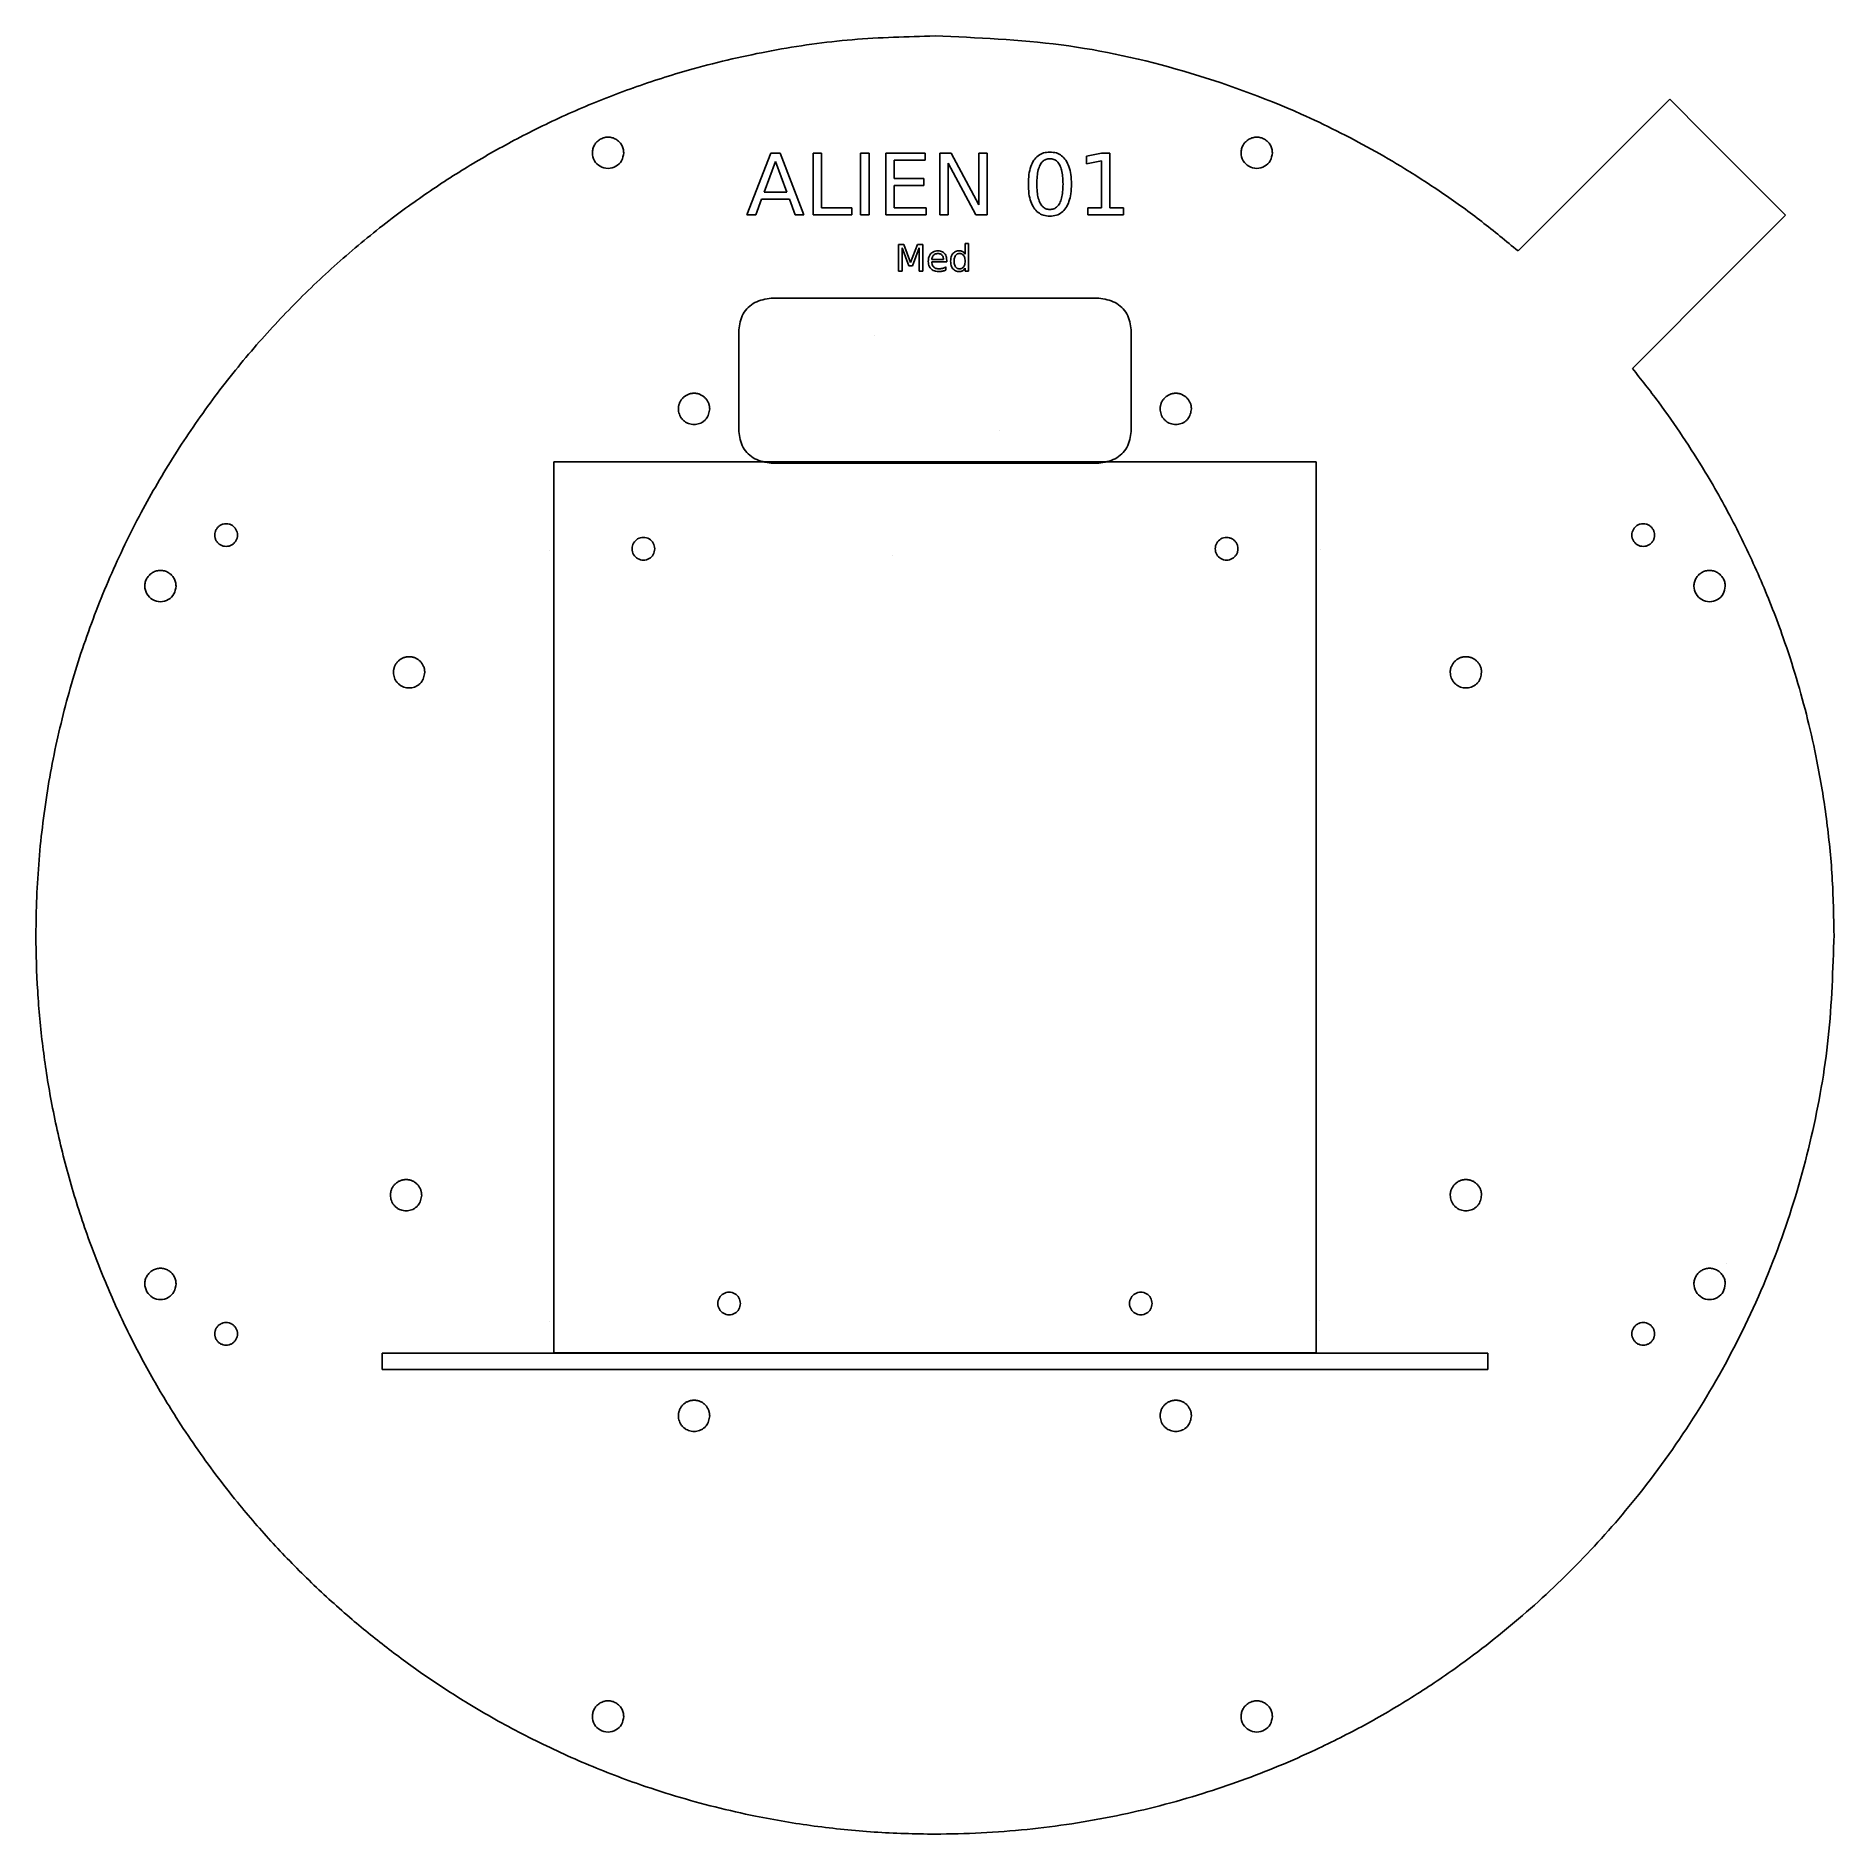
# Model space of a CAD drawing. Extents: x 0 to 210, y 0 to 210.
import ezdxf

# ---------------------------------------------------------------- set-up
doc = ezdxf.new("R2010")
doc.units = 0
doc.layers.add('Capa_1', color=7, linetype='CONTINUOUS')

msp = doc.modelspace()

# ---------------------------------------------------------------- linework, layer by layer
at = {"layer": 'Capa_1', "color": 7}
for p, q in [((104.999897, 209.823611), (104.999897, 209.823611)), ((190.667019, 202.438429), (181.149913, 192.921027)), ((194.816089, 198.289358), (190.667019, 202.438429)), ((204.1751, 188.930347), (194.816089, 198.289358)), ((68.701411, 196.201365), (68.701411, 196.201365)), ((144.336967, 196.201365), (144.336967, 196.201365)), ((181.149913, 192.921027), (172.981276, 184.752135)), ((197.610022, 182.36547), (204.1751, 188.930347)), ((186.312418, 171.068215), (197.610022, 182.36547)), ((85.916298, 179.241128), (124.083704, 179.241128)), ((85.916298, 179.241128), (85.916298, 179.241128)), ((82.117248, 163.72407), (82.117248, 175.543057)), ((127.882751, 175.543057), (127.882751, 163.72407)), ((124.083704, 160.026), (85.916298, 160.026)), ((21.02413, 151.630205), (21.02413, 151.630205)), ((186.250492, 151.630205), (186.250492, 151.630205)), ((72.323611, 150.034723), (72.323611, 150.034723)), ((140.323613, 150.034723), (140.323613, 150.034723)), ((16.512498, 145.68203), (16.512498, 145.68203)), ((197.13472, 145.68203), (197.13472, 145.68203)), ((16.512498, 64.31797), (16.512498, 64.31797)), ((197.13472, 64.31797), (197.13472, 64.31797)), ((82.32361, 62.034722), (82.32361, 62.034722)), ((130.323612, 62.034722), (130.323612, 62.034722)), ((21.02413, 58.49688), (21.02413, 58.49688)), ((186.250492, 58.49688), (186.250492, 58.49688)), ((68.701411, 13.88581), (68.701411, 13.88581)), ((144.336967, 13.88581), (144.336967, 13.88581))]:
    msp.add_line(p, q, dxfattribs=at)
at = {"layer": 'Capa_1', "color": 3}
for p, q in [((69.80534, 203.663555), (69.80534, 203.663555)), ((97.963778, 174.847408), (97.963778, 174.847408)), ((112.573496, 163.786117), (112.573496, 163.786117)), ((60.071236, 149.798901), (60.071236, 149.798901)), ((100.073496, 149.286134), (100.073496, 149.286134)), ((149.955156, 149.978903), (149.955156, 149.978903)), ((15.956901, 145.036108), (15.956901, 145.036108)), ((197.299695, 145.036108), (197.299695, 145.036108)), ((197.299695, 66.674415), (197.299695, 66.674415)), ((15.956901, 63.672048), (15.956901, 63.672048)), ((60.071236, 59.987978), (60.071236, 59.987978)), ((149.884169, 60.09397), (149.884169, 60.09397))]:
    msp.add_line(p, q, dxfattribs=at)
at = {"layer": 'Capa_1', "color": 5}
for p, q in [((83.066974, 188.961806), (85.841206, 196.155188)), ((86.396051, 195.196392), (85.062474, 191.616564)), ((85.841206, 196.155188), (86.955765, 196.155188)), ((85.841206, 196.155188), (85.841206, 196.155188)), ((87.734496, 191.616564), (86.396051, 195.196392)), ((86.396051, 195.196392), (86.396051, 195.196392)), ((86.955765, 196.155188), (89.725128, 188.961806)), ((90.781282, 196.155188), (91.76443, 196.155188)), ((90.781282, 188.961806), (90.781282, 196.155188)), ((90.781282, 196.155188), (90.781282, 196.155188)), ((91.76443, 196.155188), (91.76443, 189.780878)), ((96.329742, 196.155188), (97.31289, 196.155188)), ((96.329742, 188.961806), (96.329742, 196.155188)), ((96.329742, 196.155188), (96.329742, 196.155188)), ((97.31289, 196.155188), (97.31289, 188.961806)), ((99.269452, 196.155188), (103.863968, 196.155188)), ((99.269452, 188.961806), (99.269452, 196.155188)), ((99.269452, 196.155188), (99.269452, 196.155188)), ((103.863968, 195.336116), (100.2526, 195.336116)), ((100.2526, 195.336116), (100.2526, 193.206527)), ((103.863968, 196.155188), (103.863968, 195.336116)), ((105.577177, 196.155188), (106.901019, 196.155188)), ((105.577177, 188.961806), (105.577177, 196.155188)), ((105.577177, 196.155188), (105.577177, 196.155188)), ((109.753123, 188.961806), (106.531124, 194.979579)), ((106.531124, 194.979579), (106.531124, 188.961806)), ((106.901019, 196.155188), (110.12302, 190.137415)), ((110.12302, 190.137415), (110.12302, 196.155188)), ((110.12302, 196.155188), (111.076967, 196.155188)), ((111.076967, 196.155188), (111.076967, 188.961806)), ((118.397041, 196.285276), (118.397041, 196.285276)), ((118.397041, 195.514385), (118.397041, 195.514385)), ((122.67033, 195.808288), (124.407874, 196.155188)), ((122.67033, 194.921762), (122.67033, 195.808288)), ((124.417607, 195.268663), (122.67033, 194.921762)), ((124.407874, 196.155188), (125.391022, 196.155188)), ((124.417607, 189.780878), (124.417607, 195.268663)), ((125.391022, 196.155188), (125.391022, 189.780878)), ((100.2526, 193.206527), (103.713088, 193.206527)), ((103.713088, 193.206527), (103.713088, 192.387455)), ((84.765583, 190.807128), (84.103661, 188.961806)), ((88.04112, 190.807128), (84.765583, 190.807128)), ((85.062474, 191.616564), (87.734496, 191.616564)), ((88.703041, 188.961806), (88.04112, 190.807128)), ((103.713088, 192.387455), (100.2526, 192.387455)), ((100.2526, 192.387455), (100.2526, 189.780878)), ((84.103661, 188.961806), (83.066974, 188.961806)), ((89.725128, 188.961806), (88.703041, 188.961806)), ((95.30279, 188.961806), (90.781282, 188.961806)), ((91.76443, 189.780878), (95.30279, 189.780878)), ((95.30279, 189.780878), (95.30279, 188.961806)), ((97.31289, 188.961806), (96.329742, 188.961806)), ((103.951575, 188.961806), (99.269452, 188.961806)), ((100.2526, 189.780878), (103.951575, 189.780878)), ((103.951575, 189.780878), (103.951575, 188.961806)), ((106.531124, 188.961806), (105.577177, 188.961806)), ((111.076967, 188.961806), (109.753123, 188.961806)), ((122.811473, 189.780878), (124.417607, 189.780878)), ((122.811473, 188.961806), (122.811473, 189.780878)), ((122.811473, 189.780878), (122.811473, 189.780878)), ((126.997156, 188.961806), (122.811473, 188.961806)), ((125.391022, 189.780878), (126.997156, 189.780878)), ((126.997156, 189.780878), (126.997156, 188.961806)), ((100.747208, 185.496063), (101.369392, 185.496063)), ((100.747208, 182.409946), (100.747208, 185.496063)), ((100.747208, 185.496063), (100.747208, 185.496063)), ((101.948168, 183.003191), (101.152349, 185.119858)), ((101.152349, 185.119858), (101.152349, 182.409946)), ((101.369392, 185.496063), (102.156939, 183.395931)), ((102.156939, 183.395931), (102.948623, 185.496063)), ((103.163597, 185.119858), (102.367779, 183.003191)), ((102.948623, 185.496063), (103.570807, 185.496063)), ((103.163597, 182.409946), (103.163597, 185.119858)), ((103.570807, 185.496063), (103.570807, 182.409946)), ((108.513142, 184.373648), (108.513142, 185.626286)), ((108.513142, 185.626286), (108.893479, 185.626286)), ((108.893479, 185.626286), (108.893479, 182.409946)), ((101.152349, 182.409946), (100.747208, 182.409946)), ((102.367779, 183.003191), (101.948168, 183.003191)), ((103.570807, 182.409946), (103.163597, 182.409946)), ((106.365468, 183.476545), (104.616737, 183.476545)), ((104.629141, 183.772136), (105.985131, 183.774112)), ((105.985131, 183.774112), (105.985131, 183.774202)), ((106.276585, 182.887435), (106.276585, 182.527768)), ((106.365468, 183.662581), (106.365468, 183.476545)), ((106.365468, 183.662581), (106.365468, 183.662581)), ((107.217096, 183.565428), (107.217096, 183.565428)), ((108.513142, 184.373648), (108.513142, 184.373648)), ((108.513142, 182.409946), (108.513142, 182.757212)), ((108.893479, 182.409946), (108.513142, 182.409946))]:
    msp.add_line(p, q, dxfattribs=at)
at = {"layer": 'Capa_1', "color": 1}
for p, q in [((60.549723, 160.187123), (60.549723, 56.286902)), ((149.449723, 160.187123), (60.549723, 160.187123)), ((60.549723, 160.187123), (60.549723, 160.187123)), ((149.449723, 56.286902), (149.449723, 160.187123)), ((40.54998, 56.228473), (40.54998, 54.328435)), ((169.450018, 56.228473), (40.54998, 56.228473)), ((40.54998, 56.228473), (40.54998, 56.228473)), ((60.549723, 56.286902), (149.449723, 56.286902)), ((169.450018, 54.328435), (169.450018, 56.228473)), ((40.54998, 54.328435), (169.450018, 54.328435))]:
    msp.add_line(p, q, dxfattribs=at)
at = {"layer": 'Capa_1', "color": 7}
for points, knots in [([(104.999897, 209.823611), (101.776765, 209.739627), (95.386579, 209.57312), (85.952459, 208.231818), (77.577548, 206.312713), (70.230906, 203.999199), (63.849074, 201.518866), (57.815784, 198.705962), (52.13073, 195.607267), (46.789581, 192.264142), (41.369673, 188.401804), (35.932178, 183.968209), (30.552896, 178.916469), (25.453992, 173.409051), (20.679215, 167.445471), (16.276966, 161.029157), (12.259955, 154.12779), (8.693025, 146.740012), (5.648286, 138.871818), (3.23735, 130.729082), (1.484914, 122.342963), (0.415172, 113.743898), (0.086642, 105.744435), (0.309389, 98.471643), (0.905945, 92.018615), (1.921056, 85.459906), (3.391382, 78.819351), (5.352411, 72.129319), (7.679959, 65.789797), (10.322989, 59.801741), (13.235025, 54.161236), (16.09058, 49.366009), (18.758426, 45.352284), (21.138682, 42.055499), (24.119594, 38.245744), (27.792565, 34.002783), (32.256455, 29.43634), (36.786824, 25.330745), (41.332788, 21.657922), (45.851806, 18.386365), (51.000924, 15.06045), (56.833225, 11.779667), (63.393136, 8.666214), (69.3958, 6.315089), (74.74471, 4.570512), (79.377203, 3.292341), (84.763629, 2.071313), (90.939028, 1.033479), (97.924443, 0.332861), (106.214339, 0.057518), (115.68749, 0.533744), (126.145994, 2.131176), (134.445669, 4.269003), (140.709675, 6.378443), (145.099422, 8.08184), (149.909332, 10.202513), (155.090687, 12.823194), (160.576369, 16.030698), (166.809252, 20.199866), (173.613328, 25.549472), (180.729078, 32.302759), (187.589134, 40.145203), (193.988282, 49.166421), (199.666276, 59.422284), (204.154176, 70.227947), (207.382656, 81.481871), (209.438606, 93.094704), (209.694253, 101.004274), (209.823403, 105.000103)], [0, 0, 0, 0, 9.665919, 19.163662, 28.528102, 35.413592, 42.252612, 49.054381, 55.369547, 61.665133, 67.946302, 75.323969, 82.695225, 90.06682, 97.821861, 105.593034, 113.389461, 121.755945, 130.177763, 138.672197, 147.204042, 155.850786, 164.639103, 171.194045, 177.66656, 184.068202, 191.09232, 198.054938, 204.967275, 211.337103, 217.679081, 223.999297, 228.069527, 232.134292, 236.19485, 242.578419, 248.958991, 255.34092, 260.908692, 266.483882, 272.069736, 279.29007, 286.542431, 293.836494, 298.613226, 303.415776, 308.247912, 315.177018, 322.187355, 329.293492, 340.043798, 350.590728, 360.981214, 365.708446, 370.414376, 375.102007, 381.473529, 387.822322, 394.153957, 403.957348, 413.748319, 423.542735, 435.172162, 446.859271, 458.640466, 470.192398, 481.927131, 493.907991, 493.907991, 493.907991, 493.907991]), ([(172.981276, 184.752135), (171.579487, 185.911922), (168.781477, 188.22689), (164.370595, 191.41139), (160.062454, 194.217042), (155.875807, 196.66248), (151.842402, 198.78942), (144.698671, 202.170821), (134.086549, 206.023553), (119.713183, 209.219422), (109.916373, 209.62172), (104.999897, 209.823611)], [0, 0, 0, 0, 5.456883, 10.892093, 16.309837, 20.874975, 25.432709, 29.985194, 44.578485, 59.207351, 73.944554, 73.944554, 73.944554, 73.944554]), ([(68.701411, 196.201365), (68.651289, 195.879892), (68.552531, 195.246479), (67.826528, 194.549167), (66.879456, 194.290707), (65.922555, 194.549375), (65.225454, 195.245666), (65.011399, 196.043331), (65.096285, 196.678578), (65.28036, 197.12365), (65.573426, 197.505736), (65.95557, 197.798776), (66.400381, 197.983016), (66.877793, 198.046046), (67.355253, 197.983017), (67.799922, 197.798772), (68.182591, 197.505751), (68.4737, 197.123594), (68.665042, 196.678788), (68.689255, 196.360946), (68.701411, 196.201365)], [0, 0, 0, 0, 0.953491, 1.878702, 2.832193, 3.785684, 4.710894, 5.664385, 6.141761, 6.615186, 7.092562, 7.569937, 8.043363, 8.520738, 8.998114, 9.471539, 9.948915, 10.42629, 10.899716, 11.377091, 11.377091, 11.377091, 11.377091]), ([(144.336967, 196.201365), (144.286845, 195.879892), (144.188087, 195.246479), (143.462084, 194.549167), (142.515011, 194.290707), (141.558111, 194.549375), (140.86101, 195.245666), (140.646954, 196.043331), (140.73184, 196.678578), (140.915915, 197.12365), (141.208982, 197.505736), (141.591126, 197.798776), (142.035937, 197.983016), (142.513349, 198.046046), (142.990809, 197.983017), (143.435477, 197.798772), (143.818147, 197.505751), (144.109255, 197.123594), (144.300598, 196.678788), (144.32481, 196.360946), (144.336967, 196.201365)], [0, 0, 0, 0, 0.953491, 1.878702, 2.832193, 3.785684, 4.710894, 5.664385, 6.141761, 6.615186, 7.092562, 7.569937, 8.043363, 8.520738, 8.998114, 9.471539, 9.948915, 10.42629, 10.899716, 11.377091, 11.377091, 11.377091, 11.377091]), ([(82.117248, 175.543057), (82.222121, 176.193574), (82.429727, 177.481339), (83.949248, 178.946013), (85.251091, 179.141327), (85.916298, 179.241128)], [0, 0, 0, 0, 1.939546, 3.839535, 5.824789, 5.824789, 5.824789, 5.824789]), ([(124.083704, 179.241128), (124.748911, 179.141327), (126.050753, 178.946013), (127.570272, 177.481339), (127.777878, 176.193573), (127.882751, 175.543057)], [0, 0, 0, 0, 1.985254, 3.885242, 5.824788, 5.824788, 5.824788, 5.824788]), ([(209.823403, 105.000103), (209.778778, 107.276445), (209.689731, 111.818825), (208.996354, 118.590273), (207.997783, 124.695275), (206.784006, 130.137823), (205.473587, 134.936083), (203.716077, 140.346568), (201.387548, 146.319846), (198.349489, 152.777125), (195.238351, 158.370878), (192.201393, 163.150822), (189.377709, 167.193971), (187.335381, 169.775284), (186.312418, 171.068215)], [0, 0, 0, 0, 6.827912, 13.624911, 20.398963, 25.375805, 30.34702, 35.315327, 42.436235, 49.564559, 56.708419, 61.621865, 66.549581, 71.494691, 71.494691, 71.494691, 71.494691]), ([(78.72993, 166.340335), (78.713276, 166.233505), (78.680235, 166.021545), (78.608714, 165.709911), (78.492392, 165.416311), (78.314151, 165.157775), (78.090667, 164.937976), (77.829011, 164.756633), (77.538219, 164.620688), (77.226855, 164.536075), (76.906067, 164.507033), (76.585064, 164.53619), (76.273598, 164.62045), (75.984019, 164.755945), (75.725674, 164.938397), (75.504357, 165.159627), (75.321852, 165.418047), (75.186616, 165.707894), (75.102547, 166.019318), (75.078007, 166.286855), (75.087202, 166.500047), (75.108185, 166.658417), (75.142851, 166.813806), (75.190756, 166.965195), (75.251346, 167.111545), (75.324555, 167.252532), (75.410088, 167.386927), (75.50729, 167.513681), (75.615176, 167.631477), (75.732986, 167.739349), (75.859743, 167.836545), (75.994117, 167.922089), (76.135066, 167.995338), (76.281411, 168.055954), (76.43287, 168.103826), (76.588374, 168.13836), (76.746733, 168.159266), (76.906318, 168.166288), (77.065904, 168.159269), (77.224265, 168.13837), (77.379759, 168.103826), (77.531206, 168.055953), (77.677547, 167.99533), (77.818524, 167.922076), (77.952964, 167.836559), (78.079749, 167.739392), (78.197458, 167.631526), (78.305054, 167.513626), (78.402091, 167.386777), (78.48798, 167.252391), (78.562438, 167.111731), (78.623792, 166.96558), (78.670382, 166.81399), (78.699893, 166.657938), (78.717798, 166.499585), (78.72588, 166.393488), (78.72993, 166.340335)], [0, 0, 0, 0, 0.324333, 0.643501, 0.957628, 1.265314, 1.578249, 1.893254, 2.215901, 2.536547, 2.856431, 3.177052, 3.498412, 3.819695, 4.131132, 4.442527, 4.754017, 5.075475, 5.39695, 5.717181, 5.876936, 6.036403, 6.195798, 6.353955, 6.512175, 6.670403, 6.829938, 6.98947, 7.148999, 7.30853, 7.468064, 7.627591, 7.785795, 7.944002, 8.102205, 8.261731, 8.421264, 8.580798, 8.740336, 8.899872, 9.059393, 9.217576, 9.375773, 9.534004, 9.693599, 9.853163, 10.012608, 10.17194, 10.331387, 10.49115, 10.649865, 10.808272, 10.965994, 11.124674, 11.283962, 11.443879, 11.443879, 11.443879, 11.443879]), ([(134.897181, 166.340335), (134.880528, 166.233505), (134.847487, 166.021545), (134.775966, 165.709911), (134.659643, 165.416311), (134.481403, 165.157775), (134.257918, 164.937976), (133.996263, 164.756633), (133.70547, 164.620688), (133.394107, 164.536075), (133.073318, 164.507033), (132.752315, 164.53619), (132.440849, 164.62045), (132.151271, 164.755945), (131.892926, 164.938397), (131.671609, 165.159627), (131.489103, 165.418047), (131.353868, 165.707894), (131.269798, 166.019318), (131.245258, 166.286855), (131.254453, 166.500047), (131.275437, 166.658417), (131.310102, 166.813806), (131.358007, 166.965195), (131.418597, 167.111545), (131.491806, 167.252532), (131.577339, 167.386927), (131.674541, 167.513681), (131.782428, 167.631477), (131.900237, 167.739349), (132.026994, 167.836545), (132.161369, 167.922089), (132.302318, 167.995338), (132.448662, 168.055954), (132.600122, 168.103826), (132.755626, 168.13836), (132.913984, 168.159266), (133.073569, 168.166288), (133.233156, 168.159269), (133.391516, 168.13837), (133.54701, 168.103826), (133.698457, 168.055953), (133.844798, 167.99533), (133.985775, 167.922076), (134.120215, 167.836559), (134.247001, 167.739392), (134.364709, 167.631526), (134.472305, 167.513626), (134.569343, 167.386777), (134.655231, 167.252391), (134.729689, 167.111731), (134.791043, 166.96558), (134.837634, 166.81399), (134.867144, 166.657938), (134.885049, 166.499585), (134.893132, 166.393488), (134.897181, 166.340335)], [0, 0, 0, 0, 0.324333, 0.643501, 0.957628, 1.265314, 1.578249, 1.893254, 2.215901, 2.536547, 2.856431, 3.177052, 3.498412, 3.819695, 4.131132, 4.442527, 4.754017, 5.075475, 5.39695, 5.717181, 5.876936, 6.036403, 6.195798, 6.353955, 6.512175, 6.670403, 6.829938, 6.98947, 7.148999, 7.30853, 7.468064, 7.627591, 7.785795, 7.944002, 8.102205, 8.261731, 8.421264, 8.580798, 8.740336, 8.899872, 9.059393, 9.217576, 9.375773, 9.534004, 9.693599, 9.853163, 10.012608, 10.17194, 10.331387, 10.49115, 10.649865, 10.808272, 10.965994, 11.124674, 11.283962, 11.443879, 11.443879, 11.443879, 11.443879]), ([(85.916298, 160.026), (85.251091, 160.1258), (83.949248, 160.321114), (82.429727, 161.785788), (82.222121, 163.073554), (82.117248, 163.72407)], [0, 0, 0, 0, 1.985255, 3.885243, 5.824789, 5.824789, 5.824789, 5.824789]), ([(127.882751, 163.72407), (127.777878, 163.073554), (127.570272, 161.785789), (126.050753, 160.321114), (124.748911, 160.1258), (124.083704, 160.026)], [0, 0, 0, 0, 1.939546, 3.839534, 5.824788, 5.824788, 5.824788, 5.824788]), ([(21.02413, 151.630205), (21.032953, 151.746032), (21.050527, 151.976727), (21.189407, 152.299575), (21.4007, 152.576952), (21.678449, 152.789632), (22.001198, 152.92336), (22.347747, 152.969107), (22.694262, 152.92336), (23.017112, 152.789632), (23.294488, 152.576951), (23.507169, 152.299575), (23.640897, 151.976727), (23.686644, 151.630205), (23.640897, 151.283682), (23.507169, 150.960834), (23.294488, 150.683458), (23.017112, 150.470777), (22.694262, 150.337049), (22.347747, 150.291302), (22.001198, 150.337049), (21.678449, 150.470777), (21.4007, 150.683457), (21.189407, 150.960834), (21.050527, 151.283682), (21.032953, 151.514378), (21.02413, 151.630205)], [0, 0, 0, 0, 0.346488, 0.690109, 1.036597, 1.383086, 1.726706, 2.073195, 2.419683, 2.763304, 3.109792, 3.45628, 3.799901, 4.146389, 4.492877, 4.836498, 5.182986, 5.529474, 5.873095, 6.219583, 6.566071, 6.909692, 7.25618, 7.602669, 7.94629, 8.292778, 8.292778, 8.292778, 8.292778]), ([(72.323611, 150.034723), (72.287232, 149.801392), (72.215553, 149.341651), (71.688601, 148.835514), (71.001215, 148.647975), (70.306613, 148.835514), (69.800883, 149.341651), (69.613205, 150.034723), (69.800883, 150.727795), (70.306613, 151.233932), (71.001215, 151.421471), (71.688601, 151.233932), (72.215553, 150.727795), (72.287232, 150.268054), (72.323611, 150.034723)], [0, 0, 0, 0, 0.692062, 1.363598, 2.05566, 2.747722, 3.419258, 4.11132, 4.803382, 5.474918, 6.16698, 6.859042, 7.530577, 8.22264, 8.22264, 8.22264, 8.22264]), ([(140.323613, 150.034723), (140.314789, 149.918896), (140.297214, 149.688201), (140.158337, 149.36535), (139.947031, 149.087982), (139.669334, 148.87527), (139.34639, 148.741662), (138.885283, 148.680064), (138.306335, 148.835331), (137.800963, 149.341698), (137.613163, 150.034723), (137.800963, 150.727748), (138.306335, 151.234116), (138.885283, 151.389383), (139.34639, 151.327784), (139.669334, 151.194177), (139.947031, 150.981464), (140.158337, 150.704096), (140.297214, 150.381246), (140.314789, 150.15055), (140.323613, 150.034723)], [0, 0, 0, 0, 0.346489, 0.69011, 1.036598, 1.383087, 1.726708, 2.073197, 2.765259, 3.436794, 4.128856, 4.820918, 5.492454, 6.184516, 6.531005, 6.874626, 7.221114, 7.567603, 7.911224, 8.257713, 8.257713, 8.257713, 8.257713]), ([(186.250492, 151.630205), (186.259315, 151.746032), (186.276889, 151.976727), (186.41577, 152.299575), (186.627062, 152.576952), (186.904811, 152.789632), (187.22756, 152.92336), (187.574109, 152.969107), (187.920624, 152.92336), (188.243474, 152.789632), (188.52085, 152.576951), (188.733531, 152.299575), (188.867259, 151.976727), (188.913006, 151.630205), (188.867259, 151.283682), (188.733531, 150.960834), (188.52085, 150.683458), (188.243474, 150.470777), (187.920624, 150.337049), (187.574109, 150.291302), (187.22756, 150.337049), (186.904811, 150.470777), (186.627062, 150.683457), (186.41577, 150.960834), (186.276889, 151.283682), (186.259315, 151.514378), (186.250492, 151.630205)], [0, 0, 0, 0, 0.346488, 0.690109, 1.036597, 1.383086, 1.726706, 2.073195, 2.419683, 2.763304, 3.109792, 3.45628, 3.799901, 4.146389, 4.492877, 4.836498, 5.182986, 5.529474, 5.873095, 6.219583, 6.566071, 6.909692, 7.25618, 7.602669, 7.94629, 8.292778, 8.292778, 8.292778, 8.292778]), ([(16.512498, 145.68203), (16.462376, 145.360556), (16.363618, 144.727144), (15.637615, 144.029831), (14.690543, 143.771371), (13.733642, 144.030039), (13.036541, 144.72633), (12.822486, 145.523995), (12.907372, 146.159242), (13.091447, 146.604315), (13.384513, 146.9864), (13.766657, 147.279441), (14.211468, 147.46368), (14.68888, 147.52671), (15.16634, 147.463681), (15.611009, 147.279437), (15.993678, 146.986415), (16.284787, 146.604258), (16.476129, 146.159452), (16.500342, 145.841611), (16.512498, 145.68203)], [0, 0, 0, 0, 0.953491, 1.878702, 2.832193, 3.785684, 4.710894, 5.664385, 6.141761, 6.615186, 7.092562, 7.569937, 8.043363, 8.520738, 8.998114, 9.471539, 9.948915, 10.42629, 10.899716, 11.377091, 11.377091, 11.377091, 11.377091]), ([(197.13472, 145.68203), (197.084598, 145.360556), (196.98584, 144.727144), (196.259837, 144.029831), (195.312765, 143.771371), (194.355864, 144.030039), (193.658763, 144.72633), (193.444708, 145.523995), (193.529594, 146.159242), (193.713669, 146.604315), (194.006735, 146.9864), (194.388879, 147.279441), (194.83369, 147.46368), (195.311102, 147.52671), (195.788562, 147.463681), (196.233231, 147.279437), (196.6159, 146.986415), (196.907009, 146.604258), (197.098351, 146.159452), (197.122564, 145.841611), (197.13472, 145.68203)], [0, 0, 0, 0, 0.953491, 1.878702, 2.832193, 3.785684, 4.710894, 5.664385, 6.141761, 6.615186, 7.092562, 7.569937, 8.043363, 8.520738, 8.998114, 9.471539, 9.948915, 10.42629, 10.899716, 11.377091, 11.377091, 11.377091, 11.377091]), ([(45.506701, 135.626302), (45.490048, 135.519472), (45.457007, 135.307512), (45.385486, 134.995879), (45.269164, 134.702278), (45.090923, 134.443743), (44.867439, 134.223943), (44.605783, 134.0426), (44.31499, 133.906655), (44.003627, 133.822042), (43.682838, 133.793), (43.361836, 133.822158), (43.05037, 133.906417), (42.760791, 134.041912), (42.502446, 134.224364), (42.281129, 134.445594), (42.098623, 134.704014), (41.963388, 134.993861), (41.879318, 135.305285), (41.854778, 135.572822), (41.863974, 135.786015), (41.884957, 135.944385), (41.919622, 136.099773), (41.967528, 136.251162), (42.028118, 136.397512), (42.101327, 136.5385), (42.18686, 136.672894), (42.284061, 136.799649), (42.391948, 136.917444), (42.509758, 137.025317), (42.636515, 137.122513), (42.770889, 137.208056), (42.911838, 137.281305), (43.058182, 137.341921), (43.209642, 137.389793), (43.365146, 137.424327), (43.523505, 137.445233), (43.68309, 137.452255), (43.842676, 137.445236), (44.001036, 137.424337), (44.15653, 137.389793), (44.307978, 137.341921), (44.454319, 137.281297), (44.595295, 137.208043), (44.729736, 137.122526), (44.856521, 137.025359), (44.97423, 136.917493), (45.081826, 136.799594), (45.178863, 136.672744), (45.264752, 136.538359), (45.339209, 136.397699), (45.400564, 136.251547), (45.447154, 136.099957), (45.476665, 135.943905), (45.49457, 135.785552), (45.502652, 135.679455), (45.506701, 135.626302)], [0, 0, 0, 0, 0.324333, 0.643501, 0.957628, 1.265314, 1.578249, 1.893254, 2.215901, 2.536547, 2.856431, 3.177052, 3.498412, 3.819695, 4.131132, 4.442527, 4.754017, 5.075475, 5.39695, 5.717181, 5.876936, 6.036403, 6.195798, 6.353955, 6.512175, 6.670403, 6.829938, 6.98947, 7.148999, 7.30853, 7.468064, 7.627591, 7.785795, 7.944002, 8.102205, 8.261731, 8.421264, 8.580798, 8.740336, 8.899872, 9.059393, 9.217576, 9.375773, 9.534004, 9.693599, 9.853163, 10.012608, 10.17194, 10.331387, 10.49115, 10.649865, 10.808272, 10.965994, 11.124674, 11.283962, 11.443879, 11.443879, 11.443879, 11.443879]), ([(168.725152, 135.626302), (168.708499, 135.519472), (168.675458, 135.307512), (168.603937, 134.995879), (168.487615, 134.702278), (168.309374, 134.443743), (168.08589, 134.223943), (167.824234, 134.0426), (167.533441, 133.906655), (167.222078, 133.822042), (166.901289, 133.793), (166.580287, 133.822158), (166.26882, 133.906417), (165.979242, 134.041912), (165.720897, 134.224364), (165.49958, 134.445594), (165.317074, 134.704014), (165.181839, 134.993861), (165.097769, 135.305285), (165.073229, 135.572822), (165.082424, 135.786015), (165.103408, 135.944385), (165.138073, 136.099773), (165.185979, 136.251162), (165.246569, 136.397512), (165.319777, 136.5385), (165.40531, 136.672894), (165.502512, 136.799649), (165.610399, 136.917444), (165.728209, 137.025317), (165.854965, 137.122513), (165.98934, 137.208056), (166.130289, 137.281305), (166.276633, 137.341921), (166.428093, 137.389793), (166.583597, 137.424327), (166.741955, 137.445233), (166.901541, 137.452255), (167.061127, 137.445236), (167.219487, 137.424337), (167.374981, 137.389793), (167.526429, 137.341921), (167.672769, 137.281297), (167.813746, 137.208043), (167.948187, 137.122526), (168.074972, 137.025359), (168.192681, 136.917493), (168.300276, 136.799594), (168.397314, 136.672744), (168.483202, 136.538359), (168.55766, 136.397699), (168.619015, 136.251547), (168.665605, 136.099957), (168.695116, 135.943905), (168.713021, 135.785552), (168.721103, 135.679455), (168.725152, 135.626302)], [0, 0, 0, 0, 0.324333, 0.643501, 0.957628, 1.265314, 1.578249, 1.893254, 2.215901, 2.536547, 2.856431, 3.177052, 3.498412, 3.819695, 4.131132, 4.442527, 4.754017, 5.075475, 5.39695, 5.717181, 5.876936, 6.036403, 6.195798, 6.353955, 6.512175, 6.670403, 6.829938, 6.98947, 7.148999, 7.30853, 7.468064, 7.627591, 7.785795, 7.944002, 8.102205, 8.261731, 8.421264, 8.580798, 8.740336, 8.899872, 9.059393, 9.217576, 9.375773, 9.534004, 9.693599, 9.853163, 10.012608, 10.17194, 10.331387, 10.49115, 10.649865, 10.808272, 10.965994, 11.124674, 11.283962, 11.443879, 11.443879, 11.443879, 11.443879]), ([(45.153387, 74.660906), (45.136734, 74.554076), (45.103693, 74.342116), (45.032172, 74.030483), (44.91585, 73.736882), (44.737609, 73.478347), (44.514125, 73.258547), (44.252469, 73.077204), (43.961676, 72.941259), (43.650313, 72.856646), (43.329524, 72.827604), (43.008522, 72.856762), (42.697056, 72.941021), (42.407477, 73.076516), (42.149132, 73.258968), (41.927815, 73.480198), (41.745309, 73.738618), (41.610074, 74.028465), (41.526004, 74.339889), (41.501464, 74.607426), (41.51066, 74.820619), (41.531643, 74.978989), (41.566308, 75.134377), (41.614214, 75.285766), (41.674804, 75.432116), (41.748013, 75.573103), (41.833546, 75.707498), (41.930747, 75.834253), (42.038634, 75.952048), (42.156444, 76.05992), (42.283201, 76.157116), (42.417575, 76.24266), (42.558524, 76.315909), (42.704868, 76.376525), (42.856328, 76.424397), (43.011832, 76.458931), (43.170191, 76.479837), (43.329776, 76.486859), (43.489362, 76.47984), (43.647722, 76.458941), (43.803216, 76.424397), (43.954664, 76.376525), (44.101005, 76.315901), (44.241981, 76.242647), (44.376422, 76.15713), (44.503207, 76.059963), (44.620916, 75.952097), (44.728512, 75.834198), (44.825549, 75.707348), (44.911438, 75.572962), (44.985895, 75.432303), (45.04725, 75.286151), (45.09384, 75.134561), (45.123351, 74.978509), (45.141256, 74.820156), (45.149338, 74.714059), (45.153387, 74.660906)], [0, 0, 0, 0, 0.324333, 0.643501, 0.957628, 1.265314, 1.578249, 1.893254, 2.215901, 2.536547, 2.856431, 3.177052, 3.498412, 3.819695, 4.131132, 4.442527, 4.754017, 5.075475, 5.39695, 5.717181, 5.876936, 6.036403, 6.195798, 6.353955, 6.512175, 6.670403, 6.829938, 6.98947, 7.148999, 7.30853, 7.468064, 7.627591, 7.785795, 7.944002, 8.102205, 8.261731, 8.421264, 8.580798, 8.740336, 8.899872, 9.059393, 9.217576, 9.375773, 9.534004, 9.693599, 9.853163, 10.012608, 10.17194, 10.331387, 10.49115, 10.649865, 10.808272, 10.965994, 11.124674, 11.283962, 11.443879, 11.443879, 11.443879, 11.443879]), ([(168.725152, 74.660906), (168.708499, 74.554076), (168.675458, 74.342116), (168.603937, 74.030483), (168.487615, 73.736882), (168.309374, 73.478347), (168.08589, 73.258547), (167.824234, 73.077204), (167.533441, 72.941259), (167.222078, 72.856646), (166.901289, 72.827604), (166.580287, 72.856762), (166.26882, 72.941021), (165.979242, 73.076516), (165.720897, 73.258968), (165.49958, 73.480198), (165.317074, 73.738618), (165.181839, 74.028465), (165.097769, 74.339889), (165.073229, 74.607426), (165.082424, 74.820619), (165.103408, 74.978989), (165.138073, 75.134377), (165.185979, 75.285766), (165.246569, 75.432116), (165.319777, 75.573103), (165.40531, 75.707498), (165.502512, 75.834253), (165.610399, 75.952048), (165.728209, 76.05992), (165.854965, 76.157116), (165.98934, 76.24266), (166.130289, 76.315909), (166.276633, 76.376525), (166.428093, 76.424397), (166.583597, 76.458931), (166.741955, 76.479837), (166.901541, 76.486859), (167.061127, 76.47984), (167.219487, 76.458941), (167.374981, 76.424397), (167.526429, 76.376525), (167.672769, 76.315901), (167.813746, 76.242647), (167.948187, 76.15713), (168.074972, 76.059963), (168.192681, 75.952097), (168.300276, 75.834198), (168.397314, 75.707348), (168.483202, 75.572962), (168.55766, 75.432303), (168.619015, 75.286151), (168.665605, 75.134561), (168.695116, 74.978509), (168.713021, 74.820156), (168.721103, 74.714059), (168.725152, 74.660906)], [0, 0, 0, 0, 0.324333, 0.643501, 0.957628, 1.265314, 1.578249, 1.893254, 2.215901, 2.536547, 2.856431, 3.177052, 3.498412, 3.819695, 4.131132, 4.442527, 4.754017, 5.075475, 5.39695, 5.717181, 5.876936, 6.036403, 6.195798, 6.353955, 6.512175, 6.670403, 6.829938, 6.98947, 7.148999, 7.30853, 7.468064, 7.627591, 7.785795, 7.944002, 8.102205, 8.261731, 8.421264, 8.580798, 8.740336, 8.899872, 9.059393, 9.217576, 9.375773, 9.534004, 9.693599, 9.853163, 10.012608, 10.17194, 10.331387, 10.49115, 10.649865, 10.808272, 10.965994, 11.124674, 11.283962, 11.443879, 11.443879, 11.443879, 11.443879]), ([(16.512498, 64.31797), (16.462376, 63.996496), (16.363618, 63.363084), (15.637615, 62.665771), (14.690543, 62.407311), (13.733642, 62.665979), (13.036541, 63.36227), (12.822486, 64.159935), (12.907372, 64.795183), (13.091447, 65.240255), (13.384513, 65.62234), (13.766657, 65.915381), (14.211468, 66.09962), (14.68888, 66.162651), (15.16634, 66.099621), (15.611009, 65.915377), (15.993678, 65.622355), (16.284787, 65.240198), (16.476129, 64.795393), (16.500342, 64.477551), (16.512498, 64.31797)], [0, 0, 0, 0, 0.953491, 1.878702, 2.832193, 3.785684, 4.710894, 5.664385, 6.141761, 6.615186, 7.092562, 7.569937, 8.043363, 8.520738, 8.998114, 9.471539, 9.948915, 10.42629, 10.899716, 11.377091, 11.377091, 11.377091, 11.377091]), ([(197.13472, 64.31797), (197.084598, 63.996496), (196.98584, 63.363084), (196.259837, 62.665771), (195.312765, 62.407311), (194.355864, 62.665979), (193.658763, 63.36227), (193.444708, 64.159935), (193.529594, 64.795183), (193.713669, 65.240255), (194.006735, 65.62234), (194.388879, 65.915381), (194.83369, 66.09962), (195.311102, 66.162651), (195.788562, 66.099621), (196.233231, 65.915377), (196.6159, 65.622355), (196.907009, 65.240198), (197.098351, 64.795393), (197.122564, 64.477551), (197.13472, 64.31797)], [0, 0, 0, 0, 0.953491, 1.878702, 2.832193, 3.785684, 4.710894, 5.664385, 6.141761, 6.615186, 7.092562, 7.569937, 8.043363, 8.520738, 8.998114, 9.471539, 9.948915, 10.42629, 10.899716, 11.377091, 11.377091, 11.377091, 11.377091]), ([(82.32361, 62.034722), (82.287231, 61.801391), (82.215552, 61.34165), (81.6886, 60.835513), (81.001214, 60.647974), (80.306612, 60.835513), (79.800882, 61.34165), (79.613204, 62.034722), (79.800882, 62.727794), (80.306612, 63.233931), (81.001214, 63.42147), (81.6886, 63.233931), (82.215552, 62.727794), (82.287231, 62.268053), (82.32361, 62.034722)], [0, 0, 0, 0, 0.692062, 1.363598, 2.05566, 2.747722, 3.419258, 4.11132, 4.803382, 5.474918, 6.16698, 6.859042, 7.530577, 8.22264, 8.22264, 8.22264, 8.22264]), ([(130.323612, 62.034722), (130.287233, 61.801391), (130.215553, 61.341651), (129.688602, 60.835513), (129.001216, 60.647974), (128.306613, 60.835513), (127.800884, 61.341651), (127.613206, 62.034722), (127.800884, 62.727794), (128.306613, 63.233931), (129.001216, 63.42147), (129.688602, 63.233931), (130.215553, 62.727794), (130.287233, 62.268053), (130.323612, 62.034722)], [0, 0, 0, 0, 0.692062, 1.363598, 2.05566, 2.747722, 3.419257, 4.11132, 4.803382, 5.474917, 6.166979, 6.859041, 7.530577, 8.222639, 8.222639, 8.222639, 8.222639]), ([(21.02413, 58.49688), (21.032953, 58.612707), (21.050527, 58.843402), (21.189407, 59.16625), (21.4007, 59.443627), (21.678449, 59.656307), (22.001198, 59.790035), (22.347747, 59.835782), (22.694262, 59.790035), (23.017112, 59.656307), (23.294488, 59.443627), (23.507169, 59.16625), (23.640897, 58.843402), (23.686644, 58.49688), (23.640897, 58.150357), (23.507169, 57.827509), (23.294488, 57.550133), (23.017112, 57.337453), (22.694262, 57.203725), (22.347747, 57.157978), (22.001198, 57.203724), (21.678449, 57.337452), (21.4007, 57.550133), (21.189407, 57.827509), (21.050527, 58.150357), (21.032953, 58.381053), (21.02413, 58.49688)], [0, 0, 0, 0, 0.346488, 0.690109, 1.036597, 1.383086, 1.726706, 2.073195, 2.419683, 2.763304, 3.109792, 3.45628, 3.799901, 4.146389, 4.492877, 4.836498, 5.182986, 5.529474, 5.873095, 6.219583, 6.566071, 6.909692, 7.25618, 7.602669, 7.94629, 8.292778, 8.292778, 8.292778, 8.292778]), ([(186.250492, 58.49688), (186.259315, 58.612707), (186.276889, 58.843402), (186.41577, 59.16625), (186.627062, 59.443627), (186.904811, 59.656307), (187.22756, 59.790035), (187.574109, 59.835782), (187.920624, 59.790035), (188.243474, 59.656307), (188.52085, 59.443627), (188.733531, 59.16625), (188.867259, 58.843402), (188.913006, 58.49688), (188.867259, 58.150357), (188.733531, 57.827509), (188.52085, 57.550133), (188.243474, 57.337453), (187.920624, 57.203725), (187.574109, 57.157978), (187.22756, 57.203724), (186.904811, 57.337452), (186.627062, 57.550133), (186.41577, 57.827509), (186.276889, 58.150357), (186.259315, 58.381053), (186.250492, 58.49688)], [0, 0, 0, 0, 0.346488, 0.690109, 1.036597, 1.383086, 1.726706, 2.073195, 2.419683, 2.763304, 3.109792, 3.45628, 3.799901, 4.146389, 4.492877, 4.836498, 5.182986, 5.529474, 5.873095, 6.219583, 6.566071, 6.909692, 7.25618, 7.602669, 7.94629, 8.292778, 8.292778, 8.292778, 8.292778]), ([(78.72993, 48.935891), (78.713276, 48.82906), (78.680235, 48.6171), (78.608714, 48.305467), (78.492392, 48.011867), (78.314151, 47.753331), (78.090667, 47.533532), (77.829011, 47.352188), (77.538219, 47.216243), (77.226855, 47.131631), (76.906067, 47.102588), (76.585064, 47.131746), (76.273598, 47.216006), (75.984019, 47.3515), (75.725674, 47.533952), (75.504357, 47.755183), (75.321852, 48.013603), (75.186616, 48.30345), (75.102547, 48.614873), (75.078007, 48.88241), (75.087202, 49.095603), (75.108185, 49.253973), (75.142851, 49.409361), (75.190756, 49.56075), (75.251346, 49.707101), (75.324555, 49.848088), (75.410088, 49.982482), (75.50729, 50.109237), (75.615176, 50.227033), (75.732986, 50.334905), (75.859743, 50.432101), (75.994117, 50.517644), (76.135066, 50.590893), (76.281411, 50.65151), (76.43287, 50.699382), (76.588374, 50.733916), (76.746733, 50.754822), (76.906318, 50.761844), (77.065904, 50.754824), (77.224265, 50.733926), (77.379759, 50.699381), (77.531206, 50.651509), (77.677547, 50.590886), (77.818524, 50.517632), (77.952964, 50.432115), (78.079749, 50.334948), (78.197458, 50.227081), (78.305054, 50.109182), (78.402091, 49.982333), (78.48798, 49.847947), (78.562438, 49.707287), (78.623792, 49.561135), (78.670382, 49.409545), (78.699893, 49.253494), (78.717798, 49.095141), (78.72588, 48.989044), (78.72993, 48.935891)], [0, 0, 0, 0, 0.324333, 0.643501, 0.957628, 1.265314, 1.578249, 1.893254, 2.215901, 2.536547, 2.856431, 3.177052, 3.498412, 3.819695, 4.131132, 4.442527, 4.754017, 5.075475, 5.39695, 5.717181, 5.876936, 6.036403, 6.195798, 6.353955, 6.512175, 6.670403, 6.829938, 6.98947, 7.148999, 7.30853, 7.468064, 7.627591, 7.785795, 7.944002, 8.102205, 8.261731, 8.421264, 8.580798, 8.740336, 8.899872, 9.059393, 9.217576, 9.375773, 9.534004, 9.693599, 9.853163, 10.012608, 10.17194, 10.331387, 10.49115, 10.649865, 10.808272, 10.965994, 11.124674, 11.283962, 11.443879, 11.443879, 11.443879, 11.443879]), ([(134.897181, 48.935891), (134.880528, 48.82906), (134.847487, 48.6171), (134.775966, 48.305467), (134.659643, 48.011867), (134.481403, 47.753331), (134.257918, 47.533532), (133.996263, 47.352188), (133.70547, 47.216243), (133.394107, 47.131631), (133.073318, 47.102588), (132.752315, 47.131746), (132.440849, 47.216006), (132.151271, 47.3515), (131.892926, 47.533952), (131.671609, 47.755183), (131.489103, 48.013603), (131.353868, 48.30345), (131.269798, 48.614873), (131.245258, 48.88241), (131.254453, 49.095603), (131.275437, 49.253973), (131.310102, 49.409361), (131.358007, 49.56075), (131.418597, 49.707101), (131.491806, 49.848088), (131.577339, 49.982482), (131.674541, 50.109237), (131.782428, 50.227033), (131.900237, 50.334905), (132.026994, 50.432101), (132.161369, 50.517644), (132.302318, 50.590893), (132.448662, 50.65151), (132.600122, 50.699382), (132.755626, 50.733916), (132.913984, 50.754822), (133.073569, 50.761844), (133.233156, 50.754824), (133.391516, 50.733926), (133.54701, 50.699381), (133.698457, 50.651509), (133.844798, 50.590886), (133.985775, 50.517632), (134.120215, 50.432115), (134.247001, 50.334948), (134.364709, 50.227081), (134.472305, 50.109182), (134.569343, 49.982333), (134.655231, 49.847947), (134.729689, 49.707287), (134.791043, 49.561135), (134.837634, 49.409545), (134.867144, 49.253494), (134.885049, 49.095141), (134.893132, 48.989044), (134.897181, 48.935891)], [0, 0, 0, 0, 0.324333, 0.643501, 0.957628, 1.265314, 1.578249, 1.893254, 2.215901, 2.536547, 2.856431, 3.177052, 3.498412, 3.819695, 4.131132, 4.442527, 4.754017, 5.075475, 5.39695, 5.717181, 5.876936, 6.036403, 6.195798, 6.353955, 6.512175, 6.670403, 6.829938, 6.98947, 7.148999, 7.30853, 7.468064, 7.627591, 7.785795, 7.944002, 8.102205, 8.261731, 8.421264, 8.580798, 8.740336, 8.899872, 9.059393, 9.217576, 9.375773, 9.534004, 9.693599, 9.853163, 10.012608, 10.17194, 10.331387, 10.49115, 10.649865, 10.808272, 10.965994, 11.124674, 11.283962, 11.443879, 11.443879, 11.443879, 11.443879]), ([(68.701411, 13.88581), (68.651289, 13.564336), (68.552531, 12.930924), (67.826528, 12.233611), (66.879456, 11.975151), (65.922555, 12.233819), (65.225454, 12.930111), (65.011399, 13.727775), (65.096285, 14.363023), (65.28036, 14.808095), (65.573426, 15.19018), (65.95557, 15.483221), (66.400381, 15.66746), (66.877793, 15.730491), (67.355253, 15.667461), (67.799922, 15.483217), (68.182591, 15.190195), (68.4737, 14.808038), (68.665042, 14.363233), (68.689255, 14.045391), (68.701411, 13.88581)], [0, 0, 0, 0, 0.953491, 1.878702, 2.832193, 3.785684, 4.710894, 5.664385, 6.141761, 6.615186, 7.092562, 7.569937, 8.043363, 8.520738, 8.998114, 9.471539, 9.948915, 10.42629, 10.899716, 11.377091, 11.377091, 11.377091, 11.377091]), ([(144.336967, 13.88581), (144.286845, 13.564336), (144.188087, 12.930924), (143.462084, 12.233611), (142.515011, 11.975151), (141.558111, 12.233819), (140.86101, 12.930111), (140.646954, 13.727775), (140.73184, 14.363023), (140.915915, 14.808095), (141.208982, 15.19018), (141.591126, 15.483221), (142.035937, 15.66746), (142.513349, 15.730491), (142.990809, 15.667461), (143.435477, 15.483217), (143.818147, 15.190195), (144.109255, 14.808038), (144.300598, 14.363233), (144.32481, 14.045391), (144.336967, 13.88581)], [0, 0, 0, 0, 0.953491, 1.878702, 2.832193, 3.785684, 4.710894, 5.664385, 6.141761, 6.615186, 7.092562, 7.569937, 8.043363, 8.520738, 8.998114, 9.471539, 9.948915, 10.42629, 10.899716, 11.377091, 11.377091, 11.377091, 11.377091])]:
    msp.add_open_spline(points, degree=3, knots=knots, dxfattribs=at)
at = {"layer": 'Capa_1', "color": 5}
for points, knots in [([(116.528086, 189.776061), (116.397129, 190.016228), (116.1139, 190.535654), (115.926008, 191.490692), (115.864804, 192.55126), (115.922253, 193.615942), (116.125019, 194.561061), (116.478958, 195.323328), (116.98882, 195.886603), (117.653515, 196.233414), (118.142719, 196.267537), (118.397041, 196.285276)], [0, 0, 0, 0, 0.816618, 1.766152, 2.884084, 4.004154, 4.953688, 5.76838, 6.495782, 7.195963, 7.954096, 7.954096, 7.954096, 7.954096]), ([(120.26113, 195.32648), (120.393094, 195.087109), (120.678699, 194.569048), (120.86782, 193.61338), (120.929441, 192.552698), (120.871459, 191.48794), (120.666789, 190.542347), (120.311129, 189.782056), (119.802785, 189.21607), (119.139498, 188.881098), (118.396268, 188.791014), (117.656025, 188.882493), (116.981824, 189.21164), (116.68116, 189.585646), (116.528086, 189.776061)], [0, 0, 0, 0, 0.815881, 1.765782, 2.885886, 4.003853, 4.953754, 5.771557, 6.495158, 7.193163, 7.950685, 8.708743, 9.408193, 10.133637, 10.133637, 10.133637, 10.133637]), ([(118.397041, 195.514385), (118.238165, 195.500121), (117.926254, 195.472118), (117.515264, 195.191982), (117.214478, 194.752683), (117.011684, 194.156953), (116.894676, 193.407235), (116.861299, 192.551533), (116.897782, 191.698376), (117.002851, 190.942736), (117.175589, 190.520183), (117.253279, 190.330139)], [0, 0, 0, 0, 0.471794, 0.926245, 1.434879, 2.046794, 2.797907, 3.705221, 4.610396, 5.361509, 5.975435, 5.975435, 5.975435, 5.975435]), ([(118.397041, 196.285276), (118.6505, 196.267136), (119.137725, 196.232264), (119.810635, 195.891514), (120.109091, 195.517175), (120.26113, 195.32648)], [0, 0, 0, 0, 0.757598, 1.456336, 2.181899, 2.181899, 2.181899, 2.181899]), ([(119.540802, 194.772401), (119.452625, 194.918213), (119.285468, 195.19463), (118.868157, 195.471936), (118.556261, 195.500039), (118.397041, 195.514385)], [0, 0, 0, 0, 0.507368, 0.961819, 1.435743, 1.435743, 1.435743, 1.435743]), ([(117.253279, 190.330139), (117.342345, 190.184675), (117.511178, 189.908936), (117.927867, 189.641632), (118.397436, 189.568344), (118.868908, 189.640824), (119.280695, 189.910363), (119.580005, 190.352748), (119.785296, 190.946371), (119.903895, 191.696733), (119.937829, 192.552412), (119.900876, 193.405661), (119.794686, 194.161817), (119.6195, 194.583134), (119.540802, 194.772401)], [0, 0, 0, 0, 0.506467, 0.960046, 1.431747, 1.905578, 2.359157, 2.864353, 3.479214, 4.230602, 5.135803, 6.043142, 6.79453, 7.407384, 7.407384, 7.407384, 7.407384]), ([(106.276585, 182.527768), (106.230956, 182.509379), (106.13997, 182.47271), (105.999605, 182.429002), (105.857382, 182.393866), (105.713219, 182.368505), (105.567456, 182.353378), (105.354647, 182.34584), (105.085251, 182.369645), (104.780339, 182.478113), (104.532128, 182.661624), (104.348128, 182.908611), (104.239469, 183.211587), (104.209756, 183.548577), (104.238587, 183.887641), (104.340101, 184.199402), (104.513887, 184.454214), (104.747747, 184.64596), (105.036989, 184.759874), (105.343238, 184.791194), (105.638701, 184.762317), (105.896765, 184.659445), (106.103774, 184.485442), (106.258152, 184.255939), (106.351022, 183.973519), (106.360472, 183.77011), (106.365468, 183.662581)], [0, 0, 0, 0, 0.147533, 0.294191, 0.440582, 0.586786, 0.732957, 0.879806, 1.225488, 1.537425, 1.838394, 2.138072, 2.44807, 2.791239, 3.145651, 3.462899, 3.763587, 4.058618, 4.35661, 4.682351, 4.973903, 5.239659, 5.502438, 5.77285, 6.059808, 6.381633, 6.381633, 6.381633, 6.381633]), ([(108.513142, 182.757212), (108.485633, 182.714035), (108.43223, 182.63022), (108.328629, 182.525981), (108.211464, 182.444805), (108.078165, 182.388966), (107.929796, 182.356523), (107.737176, 182.34383), (107.508086, 182.371992), (107.268174, 182.490286), (107.073298, 182.682157), (106.926974, 182.932792), (106.840437, 183.234936), (106.815876, 183.565429), (106.840437, 183.895922), (106.926974, 184.198068), (107.073298, 184.448701), (107.268175, 184.640581), (107.508083, 184.758843), (107.737192, 184.787112), (107.929835, 184.77416), (108.078421, 184.741197), (108.210838, 184.68361), (108.328787, 184.60418), (108.432316, 184.500327), (108.485643, 184.416748), (108.513142, 184.373648)], [0, 0, 0, 0, 0.15322, 0.297437, 0.437524, 0.578302, 0.728072, 0.891053, 1.156194, 1.41011, 1.678617, 1.965174, 2.271461, 2.613083, 2.954707, 3.260996, 3.547553, 3.81606, 4.069976, 4.335116, 4.498114, 4.648037, 4.789268, 4.928709, 5.072437, 5.225468, 5.225468, 5.225468, 5.225468]), ([(104.616737, 183.476545), (104.625414, 183.395394), (104.641726, 183.24284), (104.721713, 183.035831), (104.844255, 182.869901), (105.01202, 182.75274), (105.21674, 182.684549), (105.413549, 182.668894), (105.587435, 182.67643), (105.729255, 182.694191), (105.868568, 182.724505), (106.006205, 182.766609), (106.143267, 182.820145), (106.231752, 182.864806), (106.276585, 182.887435)], [0, 0, 0, 0, 0.24401, 0.45871, 0.657423, 0.853956, 1.062488, 1.297398, 1.441986, 1.584367, 1.725594, 1.869158, 2.015787, 2.166375, 2.166375, 2.166375, 2.166375]), ([(105.985131, 183.774202), (105.981128, 183.839398), (105.973515, 183.963389), (105.9133, 184.135531), (105.816261, 184.275976), (105.688473, 184.383004), (105.531139, 184.446863), (105.351073, 184.464434), (105.165305, 184.447083), (104.988694, 184.387034), (104.842168, 184.284614), (104.730962, 184.143696), (104.655878, 183.968908), (104.638367, 183.840036), (104.629141, 183.772136)], [0, 0, 0, 0, 0.195247, 0.371326, 0.539328, 0.701832, 0.864335, 1.040562, 1.239775, 1.420211, 1.593973, 1.768332, 1.952264, 2.157094, 2.157094, 2.157094, 2.157094]), ([(107.217096, 183.565428), (107.220167, 183.478471), (107.225916, 183.315688), (107.282988, 183.090483), (107.377112, 182.905578), (107.510175, 182.767175), (107.678019, 182.683519), (107.864091, 182.660485), (108.050127, 182.683528), (108.218075, 182.767138), (108.35086, 182.905861), (108.446758, 183.090222), (108.50292, 183.315628), (108.518607, 183.565363), (108.502909, 183.814815), (108.446989, 184.039756), (108.350152, 184.223172), (108.218353, 184.362748), (108.050254, 184.447155), (107.864091, 184.470459), (107.677892, 184.447165), (107.509897, 184.36271), (107.377818, 184.223458), (107.282755, 184.039492), (107.225933, 183.81476), (107.220175, 183.652298), (107.217096, 183.565428)], [0, 0, 0, 0, 0.260458, 0.487572, 0.691104, 0.876413, 1.053593, 1.242402, 1.431213, 1.608393, 1.793701, 1.997774, 2.225063, 2.485537, 2.745785, 2.972409, 3.175471, 3.361599, 3.539088, 3.727931, 3.916773, 4.094262, 4.28039, 4.482909, 4.709358, 4.969588, 4.969588, 4.969588, 4.969588])]:
    msp.add_open_spline(points, degree=3, knots=knots, dxfattribs=at)

doc.saveas('drawing.dxf')
